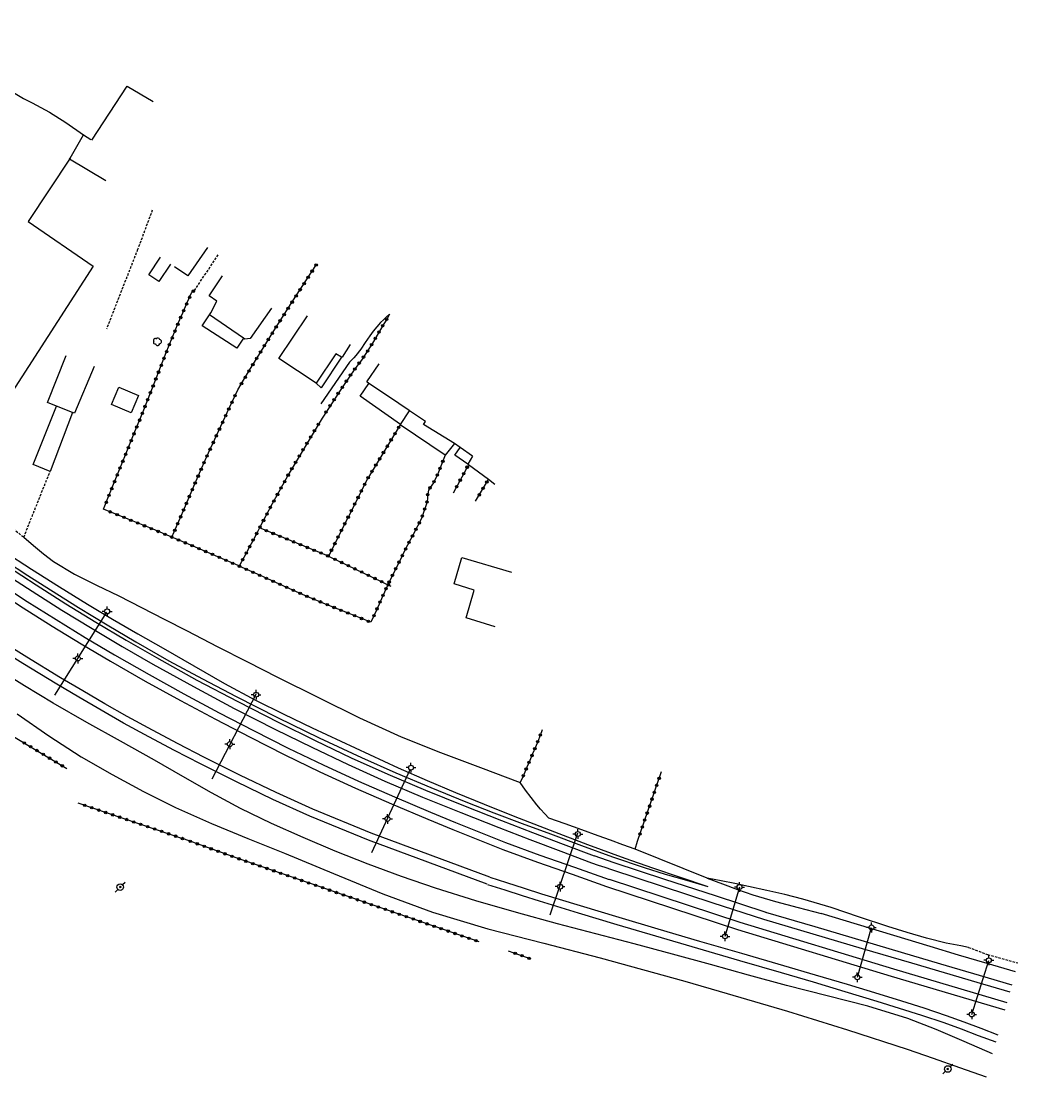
# Model space of a CAD drawing. Header units: millimetres. Extents: x 135999 to 137000, y 128000 to 129000.
# Drawn here: x 136380.6 to 136583.3, y 128442.5 to 128657.1 of the extents above; entities that cross this region are included whole.
import ezdxf

# ---------------------------------------------------------------- set-up
doc = ezdxf.new("R2010")
doc.units = ezdxf.units.MM
doc.linetypes.add('DASHED', pattern=[0.75, 0.5, -0.25])
doc.layers.get('0').update_dxf_attribs({"linetype": 'CONTINUOUS'})
for name, color, linetype in [('W0071', 7, 'CONTINUOUS'), ('W0101', 7, 'CONTINUOUS'), ('W0104', 1, 'CONTINUOUS'), ('W0112', 1, 'DASHED'), ('W0211', 2, 'CONTINUOUS'), ('W0214', 2, 'CONTINUOUS'), ('W0300', 7, 'CONTINUOUS'), ('W0323', 7, 'CONTINUOUS'), ('W0330', 7, 'CONTINUOUS'), ('W0473', 7, 'CONTINUOUS'), ('W0610', 7, 'CONTINUOUS'), ('W0611', 7, 'CONTINUOUS'), ('W0700', 7, 'CONTINUOUS')]:
    doc.layers.add(name, color=color, linetype=linetype)

# ---------------------------------------------------------------- blocks, each defined once
blk = doc.blocks.new('T610')
for p, q in [((-0.500001, 0), (-1.000002, 0)), ((0, 0.500001), (0, 1.000002)), ((0.500001, 0), (1.000002, 0)), ((0, -0.500001), (0, -1.000002))]:
    blk.add_line(p, q)
blk.add_ellipse((0, 0), major_axis=(-0.353554, 0.353554), ratio=1, start_param=3.926990817, end_param=10.2101761242)
blk = doc.blocks.new('T473')
for p, q in [((-0.166667, 0.166667), (0.166667, -0.166667)), ((-0.166667, -0.166667), (0.166667, 0.166667)), ((0.500001, 0.500001), (1.000002, 1.000002)), ((-1.000002, -1.000002), (-0.500001, -0.500001))]:
    blk.add_line(p, q)
blk.add_ellipse((0, 0), major_axis=(0.471405, 0.471405), ratio=1, start_param=5.4977871438, end_param=11.780972451)
blk = doc.blocks.new('T300')
for p, q in [((-0.8, 0.51), (-0.86, 0.34)), ((-0.86, 0.34), (-0.86, 0.17)), ((-0.86, 0.17), (-0.74, 0.06)), ((-0.69, 0.63), (-0.8, 0.51)), ((-0.8, -0.06), (-0.74, 0.06)), ((-0.74, 0.06), (-0.69, 0.11)), ((-0.57, 0.69), (-0.69, 0.63)), ((-0.46, 0.69), (-0.57, 0.69)), ((-0.29, 0.63), (-0.46, 0.69)), ((-0.29, 0.63), (-0.17, 0.74)), ((-0.23, 0.57), (-0.29, 0.63)), ((-0.17, 0.74), (-0.06, 0.8)), ((-0.06, 0.8), (0.06, 0.8)), ((0.06, 0.8), (0.23, 0.74)), ((0.23, 0.74), (0.34, 0.63)), ((0.34, 0.63), (0.4, 0.51)), ((0.46, 0.46), (0.34, 0.46)), ((0.4, 0.51), (0.4, 0.46)), ((0.57, 0.4), (0.46, 0.46)), ((0.57, 0.4), (0.69, 0.29)), ((0.69, 0.29), (0.74, 0.17)), ((0.74, 0.06), (0.69, -0.17)), ((0.74, 0.17), (0.74, 0.06)), ((-0.8, -0.17), (-0.8, -0.06)), ((-0.8, -0.23), (-0.8, -0.17)), ((-0.74, -0.34), (-0.8, -0.23)), ((-0.69, -0.4), (-0.74, -0.34)), ((-0.51, -0.46), (-0.69, -0.4)), ((-0.4, -0.46), (-0.51, -0.46)), ((-0.4, -0.46), (-0.34, -0.46)), ((-0.34, -0.46), (-0.34, -0.4)), ((-0.34, -0.51), (-0.34, -0.46)), ((-0.29, -0.63), (-0.34, -0.51)), ((-0.17, -0.74), (-0.29, -0.63)), ((-0.06, -0.8), (-0.17, -0.74)), ((0.06, -0.8), (-0.06, -0.8)), ((0.17, -0.74), (0.06, -0.8)), ((0.23, -0.69), (0.17, -0.74)), ((0.29, -0.46), (0.23, -0.46)), ((0.29, -0.63), (0.23, -0.69)), ((0.46, -0.4), (0.29, -0.46)), ((0.34, -0.51), (0.29, -0.63)), ((0.34, -0.51), (0.34, -0.46)), ((0.57, -0.34), (0.46, -0.4)), ((0.63, -0.29), (0.57, -0.34)), ((0.69, -0.17), (0.63, -0.29))]:
    blk.add_line(p, q)
blk = doc.blocks.new('t323o')
at = {"color": 0, "linetype": 'Continuous'}
for radius in [0.25, 0.15]:
    blk.add_circle((0, 0), radius, dxfattribs=at)

msp = doc.modelspace()

# ---------------------------------------------------------------- linework, layer by layer
at = {"layer": 'W0071'}
for points in [[(136578.16, 128447.23), (136572.4, 128449.71), (136566.72, 128452.17), (136560.96, 128454.4), (136552.82, 128456.9), (136544.54, 128458.98), (136536.26, 128461.07), (136528.53, 128463.21), (136520.79, 128465.36), (136513.05, 128467.48), (136505.26, 128469.54), (136497.46, 128471.57), (136489.67, 128473.66), (136481.36, 128475.94), (136473.07, 128478.29), (136464.86, 128480.86), (136458, 128483.23), (136451.19, 128485.76), (136444.45, 128488.43), (136437.97, 128491.16), (136431.54, 128494.03), (136425.22, 128497.09), (136419.33, 128500.25), (136413.53, 128503.59), (136407.73, 128506.92), (136400.85, 128510.75), (136393.98, 128514.58), (136387.16, 128518.51), (136381.3, 128522.03), (136375.47, 128525.62)], [(136379.8, 128516.33), (136386.26, 128511.85), (136392.86, 128507.59), (136399.14, 128503.97), (136405.53, 128500.54), (136412.02, 128497.31), (136419.32, 128494.04), (136426.73, 128491), (136434.15, 128488.01), (136444.14, 128483.84), (136454.15, 128479.75), (136464.29, 128476.02), (136475.55, 128472.64), (136486.95, 128469.69), (136498.35, 128466.71), (136506.99, 128464.34), (136515.62, 128461.96), (136524.23, 128459.5), (136536.46, 128455.87), (136548.65, 128452.1), (136560.78, 128448.13), (136566.11, 128446.29), (136571.43, 128444.42), (136576.84, 128442.52)]]:
    msp.add_lwpolyline(points, dxfattribs=at)
at = {"layer": 'W0101'}
for points in [[(136351.36, 128595.61), (136338.21, 128604.16), (136367.62, 128649.4), (136373.09, 128657.15), (136374.83, 128655.92), (136376.44, 128654.79), (136376.96, 128654.41), (136372.03, 128646.82), (136377.02, 128643.88), (136381.13, 128641.45)], [(136394.98, 128632.96), (136402.17, 128643.94), (136407.46, 128640.8)], [(136381.13, 128641.45), (136382.9, 128640.51), (136386.37, 128638.66)], [(136386.37, 128638.66), (136389.7, 128636.52), (136393.3, 128634.06)], [(136390.44, 128629.06), (136390.58, 128629.31), (136393.3, 128634.06)], [(136390.58, 128629.31), (136382.05, 128616.38)], [(136382.05, 128616.38), (136395.3, 128607.33), (136376.81, 128578.75), (136363.31, 128587.97)], [(136418.52, 128611.12), (136414.53, 128605.35), (136411.83, 128607.19)], [(136431.54, 128598.78), (136427.19, 128592.64), (136426.11, 128592.51), (136425.81, 128592.72), (136418.93, 128597.42), (136419.17, 128597.87), (136420.39, 128600.23), (136418.84, 128601.29), (136421.55, 128605.38)], [(136433.03, 128588.59), (136438.85, 128597.23)], [(136447.55, 128591.38), (136445.88, 128588.81), (136445.79, 128588.86), (136444.61, 128589.48), (136440.64, 128583.58)], [(136440.64, 128583.58), (136433.03, 128588.59)], [(136459.56, 128577.98), (136455.3, 128580.84), (136451.35, 128583.48), (136450.89, 128583.79), (136453.45, 128587.45)], [(136468.78, 128571.31), (136462.44, 128575.13), (136462.84, 128575.78), (136459.63, 128577.93), (136459.56, 128577.98)], [(136472.44, 128568.7), (136469.91, 128570.45), (136468.75, 128571.25), (136468.78, 128571.31)], [(136476.99, 128533.98), (136471.09, 128535.84), (136472.73, 128541.47), (136468.7, 128542.72), (136470.27, 128548.13), (136480.36, 128545.14)]]:
    msp.add_lwpolyline(points, dxfattribs=at)
at = {"layer": 'W0104'}
for points in [[(136393.3, 128634.06), (136394.79, 128633.07)], [(136397.85, 128624.7), (136390.44, 128629.06)], [(136410.98, 128607.77), (136408.63, 128604.2), (136406.57, 128605.55), (136408.94, 128609.15)], [(136425.81, 128592.72), (136424.47, 128590.66), (136417.45, 128595.23), (136419.17, 128597.87)], [(136395.49, 128586.91), (136391.45, 128577.42), (136391.1, 128577.56), (136387.83, 128578.88), (136385.96, 128579.63), (136389.75, 128589.18)], [(136445.79, 128588.86), (136441.64, 128582.6), (136440.64, 128583.58)], [(136457.76, 128575.15), (136449.54, 128580.89), (136451.35, 128583.48)], [(136391.1, 128577.56), (136386.52, 128565.62), (136383.04, 128567.03), (136387.83, 128578.88)], [(136468.78, 128571.31), (136466.88, 128568.9), (136457.7, 128575.05), (136457.76, 128575.15), (136459.63, 128577.93)], [(136476.92, 128562.97), (136475.64, 128563.95), (136471.58, 128566.97), (136471.48, 128567.05), (136468.83, 128568.92), (136469.91, 128570.45)], [(136472.44, 128568.7), (136471.48, 128567.05)]]:
    msp.add_lwpolyline(points, dxfattribs=at)
msp.add_lwpolyline([(136402.99, 128577.54), (136398.99, 128579.24), (136400.46, 128582.71), (136404.47, 128581.01)], close=True, dxfattribs=at)
at = {"layer": 'W0112'}
for points in [[(136407.3, 128618.74), (136404.32, 128610.74), (136397.98, 128594.55)], [(136415.86, 128602.38), (136420.7, 128609.64)], [(136377.76, 128554.89), (136381.16, 128552.25), (136386.52, 128565.62)], [(136573.25, 128468.85), (136577.16, 128467.38), (136583.32, 128465.68)]]:
    msp.add_lwpolyline(points, dxfattribs=at)
at = {"layer": 'W0211'}
for points in [[(136455.56, 128597.58), (136454.94, 128597.01), (136454.31, 128596.45), (136453.7, 128595.86), (136452.94, 128595), (136452.22, 128594.09), (136451.51, 128593.17), (136450.59, 128591.83), (136449.7, 128590.47), (136448.72, 128589.18), (136448.3, 128588.72), (136447.86, 128588.28), (136447.43, 128587.84)], [(136377.42, 128547.44), (136381.98, 128544.46), (136386.58, 128541.52), (136392.31, 128537.92), (136398.09, 128534.39), (136403.92, 128530.95), (136410.67, 128527.13), (136417.48, 128523.44), (136424.35, 128519.84), (136432.77, 128515.56), (136441.25, 128511.42), (136449.81, 128507.44), (136456.85, 128504.33), (136463.93, 128501.32), (136471.06, 128498.41), (136476.77, 128496.19), (136482.5, 128494.03), (136488.24, 128491.91), (136494.57, 128489.55), (136500.91, 128487.24), (136507.3, 128485.06), (136511.61, 128483.74), (136515.93, 128482.49), (136520.26, 128481.23)], [(136573.25, 128468.85), (136571.73, 128469.13), (136570.22, 128469.41), (136568.71, 128469.71), (136564.73, 128470.71), (136560.79, 128471.88), (136556.87, 128473.1), (136551.11, 128474.97), (136545.38, 128476.92), (136539.59, 128478.67), (136535.93, 128479.59), (136532.25, 128480.44), (136528.56, 128481.24), (136525.76, 128481.81), (136522.96, 128482.35), (136520.16, 128482.9)]]:
    msp.add_lwpolyline(points, dxfattribs=at)
at = {"layer": 'W0214'}
for points in [[(136377.14, 128549.39), (136382.75, 128545.72), (136388.4, 128542.13), (136394.11, 128538.61), (136399.2, 128535.58), (136404.34, 128532.62), (136409.48, 128529.68), (136415.71, 128526.08), (136421.96, 128522.51), (136428.28, 128519.1), (136434.02, 128516.23), (136439.82, 128513.48), (136445.64, 128510.76), (136451.46, 128508.05), (136457.31, 128505.37), (136463.18, 128502.77), (136468.98, 128500.32), (136474.81, 128497.94), (136480.66, 128495.6), (136488.21, 128492.65), (136495.79, 128489.77), (136503.41, 128486.99), (136509.01, 128485.04), (136514.64, 128483.13), (136520.26, 128481.23)], [(136520.16, 128482.9), (136523.23, 128481.75), (136526.31, 128480.61), (136529.4, 128479.54), (136534, 128478.17), (136538.65, 128476.96), (136543.3, 128475.74)], [(136582.81, 128463.87), (136577.04, 128465.57), (136571.25, 128467.29), (136565.46, 128469.01), (136558.07, 128471.24), (136550.68, 128473.49), (136543.3, 128475.74)]]:
    msp.add_lwpolyline(points, dxfattribs=at)
at = {"layer": 'W0300'}
msp.add_lwpolyline([(136447.43, 128587.84), (136441.55, 128579.37)], dxfattribs=at)
at = {"layer": 'W0323'}
for points in [[(136424.68, 128582.16), (136425.86, 128584.17), (136427.05, 128586.18), (136428.25, 128588.18), (136432.33, 128594.73), (136436.51, 128601.21), (136440.7, 128607.69)], [(136397.37, 128557.95), (136398.26, 128560.14), (136399.14, 128562.32), (136400.03, 128564.51), (136401.83, 128568.95), (136403.64, 128573.38), (136405.43, 128577.81), (136407.8, 128583.8), (136410.14, 128589.8), (136412.58, 128595.76), (136413.49, 128597.86), (136414.41, 128599.96), (136415.33, 128602.06), (136415.86, 128602.38)], [(136455.56, 128597.58), (136455.17, 128596.92), (136454.77, 128596.25), (136454.37, 128595.59), (136453.23, 128593.64), (136452.08, 128591.68), (136450.88, 128589.77), (136449.81, 128588.23), (136448.7, 128586.71), (136447.6, 128585.18), (136445.63, 128582.29), (136443.72, 128579.37), (136441.81, 128576.44)], [(136411.29, 128552.24), (136413.61, 128557.66), (136415.94, 128563.08), (136418.32, 128568.49), (136420.41, 128573.06), (136422.54, 128577.61), (136424.68, 128582.16)], [(136441.81, 128576.44), (136439.57, 128572.72), (136437.34, 128568.99), (136435.15, 128565.25), (136431.69, 128558.99), (136429.11, 128554.12), (136428.34, 128552.67), (136424.99, 128546.35)], [(136457.7, 128575.05), (136451.08, 128564.12), (136443.11, 128548.39), (136429.11, 128554.12)], [(136466.88, 128568.9), (136466.12, 128567), (136465.36, 128565.1), (136464.45, 128563.28), (136464.12, 128562.79), (136463.77, 128562.31), (136463.49, 128561.8), (136463.31, 128561.04), (136463.25, 128560.23), (136463.16, 128559.42), (136462.04, 128556.03), (136460.37, 128552.79), (136458.66, 128549.57), (136457.55, 128547.32), (136456.42, 128545.07), (136455.32, 128542.81), (136454.11, 128540.19), (136452.93, 128537.56), (136451.76, 128534.93)], [(136471.58, 128566.97), (136468.5, 128561.18)], [(136473.04, 128559.56), (136475.64, 128563.95)], [(136451.76, 128534.93), (136447.32, 128536.71), (136442.89, 128538.5), (136438.47, 128540.33), (136433.88, 128542.35), (136429.32, 128544.42), (136424.99, 128546.35), (136424.74, 128546.46), (136420.65, 128548.24), (136416.56, 128550.01), (136412.45, 128551.75), (136411.29, 128552.24), (136407.44, 128553.84), (136402.4, 128555.89), (136397.37, 128557.95)], [(136443.11, 128548.39), (136455.82, 128542.29)], [(136344.6, 128533.8), (136347.94, 128531.76), (136351.28, 128529.73), (136354.59, 128527.65), (136359.51, 128524.4), (136364.37, 128521.05), (136369.27, 128517.78), (136376.1, 128513.51), (136383, 128509.36), (136389.9, 128505.2)], [(136486.61, 128513.1), (136486.15, 128511.91), (136485.68, 128510.72), (136485.2, 128509.52), (136484.64, 128508.17), (136484.07, 128506.83), (136483.49, 128505.48), (136483.04, 128504.44), (136482.58, 128503.4), (136482.12, 128502.35)], [(136505.98, 128490.46), (136510.85, 128504.62)], [(136392.14, 128498.2), (136413.62, 128490.91)], [(136473.74, 128469.98), (136424.55, 128486.98), (136413.62, 128490.91)], [(136479.67, 128468.17), (136484.3, 128466.49)]]:
    msp.add_lwpolyline(points, dxfattribs=at)
at = {"layer": 'W0330'}
for points in [[(136381.16, 128552.25), (136383.15, 128550.56), (136385.15, 128548.88), (136387.22, 128547.29), (136391.47, 128544.71), (136395.96, 128542.49), (136400.46, 128540.3), (136405.09, 128537.91), (136409.73, 128535.55), (136414.36, 128533.2), (136420.5, 128530.04), (136426.63, 128526.89), (136432.78, 128523.78), (136441.1, 128519.62), (136449.45, 128515.53), (136457.9, 128511.68), (136465.92, 128508.43), (136474.02, 128505.39), (136482.12, 128502.35)], [(136505.46, 128488.8), (136502.97, 128489.72), (136500.48, 128490.63), (136497.99, 128491.54), (136494.64, 128492.74), (136491.28, 128493.93), (136487.92, 128495.12), (136487.09, 128496.01), (136486.27, 128496.91), (136485.47, 128497.82), (136484.31, 128499.3), (136483.22, 128500.83), (136482.12, 128502.35)], [(136520.16, 128482.9), (136505.46, 128488.8), (136505.98, 128490.46)]]:
    msp.add_lwpolyline(points, dxfattribs=at)
at = {"layer": 'W0611'}
for points in [[(136387.47, 128520.09), (136398.02, 128536.97)], [(136428.39, 128520.37), (136419.42, 128503.07)], [(136451.91, 128488.13), (136459.73, 128505.02)], [(136493.75, 128492.08), (136488.13, 128475.37)], [(136526.72, 128481.11), (136523.75, 128471.07)], [(136550.67, 128462.78), (136553.53, 128472.92)], [(136573.94, 128455.23), (136577.4, 128466.21)]]:
    msp.add_lwpolyline(points, dxfattribs=at)
at = {"layer": 'W0700'}
for points in [[(136371.59, 128550.41), (136377.83, 128546.35), (136383.66, 128542.55), (136389.73, 128538.71), (136395.83, 128534.98), (136401.97, 128531.32), (136408.16, 128527.75), (136416.38, 128523.2), (136424.68, 128518.8), (136433.05, 128514.53), (136440.39, 128510.91), (136447.77, 128507.4), (136455.21, 128504.03), (136462.86, 128500.79), (136470.58, 128497.68), (136478.33, 128494.63), (136484.59, 128492.22), (136490.88, 128489.85), (136497.16, 128487.47)], [(136370.75, 128549.13), (136376.79, 128545.2), (136382.84, 128541.27), (136388.92, 128537.41), (136395.04, 128533.67), (136401.2, 128530), (136407.41, 128526.42), (136415.65, 128521.86), (136423.97, 128517.44), (136432.36, 128513.17), (136439.72, 128509.54), (136447.13, 128506.02), (136454.6, 128502.63), (136462.27, 128499.37), (136470.01, 128496.26), (136477.78, 128493.21), (136484.05, 128490.79), (136490.34, 128488.42), (136496.62, 128486.04)], [(136375.19, 128543.5), (136381.87, 128539.16), (136387.73, 128535.47), (136393.64, 128531.86), (136399.59, 128528.33), (136406.63, 128524.3), (136413.73, 128520.38), (136420.89, 128516.56), (136427.88, 128512.91), (136434.92, 128509.36), (136442.01, 128505.93), (136449.25, 128502.62), (136456.55, 128499.42), (136463.9, 128496.32), (136468.97, 128494.22), (136474.05, 128492.17), (136479.15, 128490.18), (136486.12, 128487.61), (136493.15, 128485.14), (136500.2, 128482.67)], [(136374.34, 128542.23), (136381.05, 128537.87), (136386.92, 128534.17), (136392.85, 128530.55), (136398.82, 128527.01), (136405.88, 128522.97), (136413, 128519.04), (136420.17, 128515.21), (136427.18, 128511.55), (136434.24, 128507.99), (136441.36, 128504.55), (136448.62, 128501.22), (136455.95, 128498.02), (136463.31, 128494.9), (136468.39, 128492.81), (136473.48, 128490.75), (136478.6, 128488.75), (136485.61, 128486.17), (136492.65, 128483.7), (136499.69, 128481.23)], [(136475.92, 128483.1), (136463.87, 128487.58), (136451.81, 128492.07), (136439.92, 128496.93), (136432.47, 128500.33), (136425.09, 128503.88), (136417.77, 128507.54), (136412.54, 128510.23), (136407.34, 128512.97), (136402.19, 128515.79), (136397.65, 128518.36), (136393.14, 128521), (136388.66, 128523.67), (136381.76, 128527.84), (136374.9, 128532.1)], [(136475.39, 128481.67), (136463.33, 128486.15), (136451.26, 128490.64), (136439.32, 128495.53), (136431.83, 128498.94), (136424.42, 128502.5), (136417.07, 128506.18), (136411.83, 128508.87), (136406.62, 128511.62), (136401.44, 128514.45), (136396.89, 128517.04), (136392.36, 128519.68), (136387.87, 128522.36), (136380.96, 128526.54), (136374.08, 128530.81)], [(136497.11, 128487.49), (136498.46, 128487.03), (136499.82, 128486.58), (136501.17, 128486.12), (136511.44, 128482.71), (136521.74, 128479.37), (136532.04, 128476.01)], [(136496.62, 128486.04), (136497.98, 128485.58), (136499.33, 128485.13), (136500.68, 128484.67), (136510.96, 128481.26), (136521.26, 128477.91), (136531.57, 128474.56)], [(136475.92, 128483.1), (136479.33, 128482.01), (136482.94, 128480.86), (136486.45, 128479.76), (136494.31, 128477.34), (136502.19, 128474.97), (136510.08, 128472.62), (136518.59, 128470.13), (136527.1, 128467.67), (136535.62, 128465.18), (136542.1, 128463.27), (136548.59, 128461.35), (136555.06, 128459.38), (136559.63, 128457.97), (136564.2, 128456.53), (136568.75, 128455.01), (136572.3, 128453.72), (136575.8, 128452.39), (136579.23, 128451.09)], [(136500.17, 128482.68), (136526.8, 128473.97), (136558.02, 128464.47), (136581.07, 128457.64)], [(136475.46, 128481.64), (136478.97, 128480.52), (136482.48, 128479.4), (136486, 128478.29), (136493.87, 128475.87), (136501.76, 128473.5), (136509.65, 128471.16), (136518.16, 128468.66), (136526.68, 128466.2), (136535.19, 128463.71), (136541.67, 128461.81), (136548.15, 128459.89), (136554.61, 128457.92), (136559.17, 128456.51), (136563.72, 128455.08), (136568.24, 128453.56), (136571.76, 128452.28), (136575.27, 128450.95), (136578.82, 128449.61)], [(136499.69, 128481.23), (136526.33, 128472.51), (136557.58, 128463), (136580.66, 128456.17)], [(136531.57, 128474.56), (136541.59, 128471.6), (136551.62, 128468.63), (136561.65, 128465.67), (136568.32, 128463.71), (136575, 128461.74), (136581.67, 128459.78)], [(136532, 128476.03), (136542.03, 128473.06), (136552.05, 128470.1), (136562.08, 128467.14), (136568.76, 128465.18), (136575.43, 128463.21), (136582.08, 128461.26)]]:
    msp.add_lwpolyline(points, dxfattribs=at)

# ---------------------------------------------------------------- block references
at = {"layer": 'W0300', "rotation": 359.9999899823337}
msp.add_blockref('T300', (136408.38, 128591.95), dxfattribs=at)
at = {"layer": 'W0323'}
for p, rotation in [((136440.62, 128607.57), 57.13180088690776), ((136438.99, 128605.05), 57.13180088690776), ((136439.81, 128606.31), 57.13180088690776), ((136437.37, 128602.53), 57.13180088690776), ((136438.18, 128603.79), 57.13180088690776), ((136414.88, 128601.02), 66.32193060681963), ((136415.65, 128602.25), 31.63180586339394), ((136436.55, 128601.27), 57.13180088690776), ((136413.67, 128598.28), 66.30907702815412), ((136414.28, 128599.65), 66.30907702815412), ((136434.92, 128598.75), 57.13803902913461), ((136435.74, 128600.01), 57.13803902913461), ((136413.08, 128596.9), 66.64704461848851), ((136433.3, 128596.23), 57.13803902913461), ((136434.11, 128597.49), 57.13803902913461), ((136454.93, 128596.52), 239.061629279052), ((136411.92, 128594.13), 67.7243997459157), ((136412.49, 128595.52), 67.7243997459157), ((136432.48, 128594.97), 57.13803902913461), ((136453.4, 128593.94), 239.6615477485197), ((136454.16, 128595.24), 239.6615477485197), ((136411.35, 128592.75), 67.7243997459157), ((136430.89, 128592.43), 58.0820178661454), ((136431.69, 128593.7), 58.0820178661454), ((136452.65, 128592.65), 239.6961838553519), ((136410.21, 128589.97), 67.7243997459157), ((136410.78, 128591.36), 67.7243997459157), ((136429.31, 128589.88), 58.0820178661454), ((136430.1, 128591.15), 58.0820178661454), ((136451.08, 128590.08), 237.9758145578193), ((136451.88, 128591.36), 237.9758145578193), ((136409.66, 128588.57), 68.6380224531421), ((136428.51, 128588.61), 58.0820178661454), ((136449.37, 128587.62), 233.6479129509833), ((136450.24, 128588.84), 235.1254299865413), ((136408.57, 128585.78), 68.6380224531421), ((136409.12, 128587.18), 68.6380224531421), ((136426.97, 128586.04), 59.3900206151576), ((136427.74, 128587.32), 59.11623605325713), ((136448.48, 128586.41), 234.196655891119), ((136408.02, 128584.38), 68.6380224531421), ((136425.44, 128583.45), 59.40252055784194), ((136426.2, 128584.75), 59.3900206151576), ((136446.76, 128583.96), 235.8596891488645), ((136447.6, 128585.2), 234.196655891119), ((136406.92, 128581.59), 68.48602512350345), ((136407.47, 128582.99), 68.48602512350345), ((136445.09, 128581.46), 236.8146278976971), ((136445.92, 128582.72), 235.8596891488645), ((136406.37, 128580.2), 68.48602512350345), ((136423.49, 128579.64), 64.91289282713497), ((136424.13, 128581), 64.91289282713497), ((136443.45, 128578.95), 236.8146278976971), ((136444.27, 128580.21), 236.8146278976971), ((136405.27, 128577.41), 67.9383995451617), ((136405.82, 128578.8), 68.48602512350345), ((136422.22, 128576.92), 64.90806072189343), ((136422.86, 128578.28), 64.91289282713497), ((136442.63, 128577.7), 236.8146278976971), ((136404.71, 128576.02), 67.9383995451617), ((136421.59, 128575.56), 64.90806072189343), ((136441.05, 128575.17), 239.0294562086723), ((136403.58, 128573.24), 67.80941929717096), ((136404.14, 128574.63), 67.9383995451617), ((136420.32, 128572.84), 65.38722635461187), ((136420.95, 128574.2), 64.90806072189343), ((136439.5, 128572.6), 239.0407688435854), ((136440.27, 128573.89), 239.0294562086723), ((136456.63, 128573.3), 238.7925181752142), ((136457.41, 128574.58), 238.7925181752142), ((136402.45, 128570.46), 67.80941929717096), ((136403.01, 128571.85), 67.80941929717096), ((136419.69, 128571.48), 65.38722635461187), ((136438.73, 128571.31), 239.0407688435854), ((136455.08, 128570.73), 238.7925181752142), ((136455.86, 128572.02), 238.7925181752142), ((136401.88, 128569.07), 67.80941929717096), ((136418.44, 128568.75), 65.38722635461187), ((136419.07, 128570.12), 65.38722635461187), ((136437.19, 128568.74), 239.660917899538), ((136437.96, 128570.03), 239.0407688435854), ((136454.3, 128569.45), 238.7925181752142), ((136400.75, 128566.29), 67.87390900938114), ((136401.31, 128567.68), 67.87390900938114), ((136417.83, 128567.38), 66.23664216385103), ((136435.67, 128566.15), 239.660917899538), ((136436.43, 128567.45), 239.660917899538), ((136452.75, 128566.89), 238.7925181752142), ((136453.52, 128568.17), 238.7925181752142), ((136465.82, 128566.25), 248.2506019183841), ((136466.38, 128567.64), 248.276621760945), ((136471.32, 128566.47), 241.9870533905435), ((136400.18, 128564.9), 67.87390900938114), ((136416.62, 128564.64), 66.23664216385103), ((136417.23, 128566.01), 66.23664216385103), ((136434.93, 128564.85), 241.0582547341251), ((136451.19, 128564.32), 238.7925181752142), ((136451.97, 128565.6), 238.7925181752142), ((136465.25, 128564.87), 243.3467239796241), ((136470.61, 128565.15), 241.9870533905435), ((136399.06, 128562.12), 68.00930285662025), ((136399.62, 128563.51), 67.97770307855026), ((136415.43, 128561.89), 66.78866179487308), ((136416.02, 128563.26), 66.23664216385103), ((136433.47, 128562.23), 241.0582547341251), ((136434.2, 128563.54), 241.0582547341251), ((136450.5, 128562.99), 243.1647288324905), ((136463.75, 128562.27), 241.1761933597454), ((136464.57, 128563.53), 243.3467239796241), ((136469.2, 128562.5), 241.9870533905435), ((136469.91, 128563.82), 241.9870533905435), ((136474.57, 128562.15), 59.41261445455882), ((136475.33, 128563.44), 59.41261445455882), ((136398.5, 128560.73), 68.00930285662025), ((136414.84, 128560.51), 66.78866179487308), ((136432.02, 128559.6), 241.0582547341251), ((136432.75, 128560.91), 241.0582547341251), ((136449.15, 128560.31), 243.1647288324905), ((136449.82, 128561.65), 243.1647288324905), ((136463.29, 128560.86), 265.7038300744708), ((136473.81, 128560.85), 59.41261445455882), ((136397.94, 128559.34), 68.00021120790711), ((136413.65, 128557.75), 66.78866179487308), ((136414.24, 128559.13), 66.78866179487308), ((136431.31, 128558.28), 242.0946145692397), ((136447.79, 128557.64), 243.1647288324905), ((136448.47, 128558.97), 243.1647288324905), ((136462.67, 128557.95), 251.7120020897704), ((136463.14, 128559.37), 251.7120020897704), ((136398.76, 128557.38), 157.7718214925214), ((136400.15, 128556.81), 157.7718214925214), ((136401.54, 128556.25), 157.7718214925214), ((136402.93, 128555.68), 157.7815809269401), ((136413.06, 128556.37), 66.78866179487308), ((136429.91, 128555.63), 242.0946145692397), ((136430.61, 128556.95), 242.0946145692397), ((136447.12, 128556.3), 243.1647288324905), ((136462.2, 128556.52), 251.7120020897704), ((136404.32, 128555.11), 157.7815809269401), ((136405.71, 128554.54), 157.7815809269401), ((136407.09, 128553.98), 157.7815809269401), ((136408.48, 128553.4), 157.4308495534732), ((136411.88, 128553.61), 66.78866179487308), ((136412.47, 128554.99), 66.78866179487308), ((136429.2, 128554.3), 242.0946145692397), ((136430.5, 128553.56), 157.7156183152433), ((136445.76, 128553.62), 243.1647288324905), ((136446.44, 128554.96), 243.1647288324905), ((136460.9, 128553.82), 242.7378857393322), ((136461.59, 128555.16), 242.7378857393322), ((136409.87, 128552.83), 157.4308495534732), ((136411.25, 128552.25), 157.4308495534732), ((136412.63, 128551.67), 156.9886995556412), ((136414.02, 128551.09), 156.9886995556412), ((136427.8, 128551.65), 242.0985644270993), ((136428.5, 128552.98), 242.0954873396491), ((136431.88, 128552.99), 157.7156183152433), ((136433.27, 128552.42), 157.7156183152433), ((136434.66, 128551.85), 157.7156183152433), ((136436.05, 128551.28), 157.7156183152433), ((136445.08, 128552.28), 243.1647288324905), ((136459.51, 128551.17), 242.0487473513267), ((136460.21, 128552.49), 242.0487473513267), ((136415.4, 128550.5), 156.9886995556412), ((136416.78, 128549.91), 156.6951094608911), ((136418.15, 128549.32), 156.6951094608911), ((136426.4, 128549), 242.0985644270993), ((136427.1, 128550.33), 242.0985644270993), ((136437.44, 128550.71), 157.7156183152433), ((136438.82, 128550.14), 157.7156183152433), ((136440.21, 128549.57), 157.7156183152433), ((136441.6, 128549.01), 157.7156183152433), ((136443.73, 128549.6), 243.1647288324905), ((136444.41, 128550.94), 243.1647288324905), ((136458.81, 128549.84), 242.0487473513267), ((136419.53, 128548.73), 156.6951094608911), ((136420.91, 128548.13), 156.453777954798), ((136422.28, 128547.53), 156.453777954798), ((136423.66, 128546.93), 156.453777954798), ((136425.69, 128547.68), 242.0985644270993), ((136442.99, 128548.44), 157.7156183152433), ((136444.47, 128547.74), 334.3732158566169), ((136445.82, 128547.09), 334.3732158566169), ((136457.47, 128547.16), 243.3026262407838), ((136458.14, 128548.5), 243.801506477942), ((136425.03, 128546.33), 155.9183931522618), ((136426.4, 128545.72), 155.9183931522618), ((136427.77, 128545.11), 155.9183931522618), ((136447.17, 128546.44), 334.3732158566169), ((136448.52, 128545.79), 334.3732158566169), ((136449.88, 128545.14), 334.3732158566169), ((136456.8, 128545.82), 243.3026262407838), ((136429.14, 128544.5), 155.9183931522618), ((136430.51, 128543.88), 155.6383327111879), ((136431.87, 128543.26), 155.6383327111879), ((136433.24, 128542.64), 155.6383327111879), ((136451.23, 128544.49), 334.3732158566169), ((136452.58, 128543.84), 334.3732158566169), ((136453.93, 128543.2), 334.3732158566169), ((136455.29, 128542.55), 334.3732158566169), ((136455.47, 128543.13), 243.9237740425939), ((136456.13, 128544.47), 243.9237740425939), ((136434.61, 128542.03), 156.2940350553306), ((136435.98, 128541.43), 156.2940350553306), ((136437.36, 128540.82), 156.2940350553306), ((136454.21, 128540.41), 245.2137491385403), ((136454.84, 128541.77), 245.2137491385403), ((136438.73, 128540.23), 157.4419019983282), ((136440.12, 128539.65), 157.4419019983282), ((136441.5, 128539.08), 157.4419019983282), ((136442.89, 128538.5), 158.0650704700846), ((136453.59, 128539.04), 245.9426505496212), ((136444.28, 128537.94), 158.0650704700846), ((136445.67, 128537.38), 158.0650704700846), ((136447.06, 128536.82), 158.0650704700846), ((136448.45, 128536.26), 158.0650704700846), ((136452.37, 128536.3), 245.9345446916225), ((136452.98, 128537.67), 245.9426505496212), ((136449.85, 128535.7), 158.0650704700846), ((136451.24, 128535.14), 158.0650704700846), ((136381.26, 128510.4), 328.9740330911551), ((136485.65, 128510.64), 248.1737117571081), ((136486.19, 128512.03), 248.5968171475105), ((136382.55, 128509.63), 328.9740330911551), ((136383.83, 128508.86), 328.9703666476601), ((136385.12, 128508.08), 328.9703666476601), ((136485.09, 128509.24), 247.4494310661237), ((136386.4, 128507.31), 328.9703666476601), ((136387.69, 128506.54), 328.9703666476601), ((136483.92, 128506.48), 246.7294169821724), ((136484.51, 128507.86), 246.9916235779306), ((136388.97, 128505.76), 328.9703666476601), ((136483.33, 128505.1), 246.5435901351728), ((136482.73, 128503.73), 246.3187213208824), ((136509.88, 128501.81), 71.0191861091279), ((136510.37, 128503.23), 71.0191861091279), ((136509.4, 128500.39), 71.0191861091279), ((136393.56, 128497.72), 341.2614790570591), ((136508.42, 128497.55), 71.0191861091279), ((136508.91, 128498.97), 71.0191861091279), ((136394.98, 128497.24), 341.2614790570591), ((136396.41, 128496.75), 341.2614790570591), ((136397.83, 128496.27), 341.2614790570591), ((136399.25, 128495.79), 341.2614790570591), ((136400.67, 128495.31), 341.2614790570591), ((136507.93, 128496.14), 71.0191861091279), ((136402.09, 128494.83), 341.2614790570591), ((136403.51, 128494.34), 341.2614790570591), ((136404.93, 128493.86), 341.2614790570591), ((136406.35, 128493.38), 341.2614790570591), ((136506.96, 128493.3), 71.0191861091279), ((136507.44, 128494.72), 71.0191861091279), ((136407.77, 128492.9), 341.2614790570591), ((136409.19, 128492.42), 341.2614790570591), ((136410.61, 128491.93), 341.2614790570591), ((136412.03, 128491.45), 341.2614790570591), ((136413.45, 128490.97), 341.2614790570591), ((136506.47, 128491.88), 71.0191861091279), ((136415.03, 128490.4), 160.1988965775325), ((136416.44, 128489.9), 160.1988965775325), ((136417.86, 128489.39), 160.1988965775325), ((136419.27, 128488.88), 160.1988965775325), ((136420.68, 128488.37), 160.1988965775325), ((136422.09, 128487.86), 160.1988965775325), ((136423.5, 128487.36), 160.1988965775325), ((136424.91, 128486.85), 160.9321167313224), ((136426.33, 128486.36), 160.9321167313224), ((136427.75, 128485.87), 160.9321167313224), ((136429.17, 128485.38), 160.9321167313224), ((136430.58, 128484.89), 160.9321167313224), ((136432, 128484.4), 160.9321167313224), ((136433.42, 128483.91), 160.9321167313224), ((136434.84, 128483.42), 160.9321167313224), ((136436.26, 128482.93), 160.9321167313224), ((136437.67, 128482.44), 160.9321167313224), ((136439.09, 128481.95), 160.9321167313224), ((136440.51, 128481.46), 160.9321167313224), ((136441.93, 128480.97), 160.9321167313224), ((136443.34, 128480.48), 160.9321167313224), ((136444.76, 128479.99), 160.9321167313224), ((136446.18, 128479.5), 160.9321167313224), ((136447.6, 128479.01), 160.9321167313224), ((136449.01, 128478.52), 160.9321167313224), ((136450.43, 128478.03), 160.9321167313224), ((136451.85, 128477.54), 160.9321167313224), ((136453.27, 128477.05), 160.9321167313224), ((136454.69, 128476.56), 160.9321167313224), ((136456.1, 128476.07), 160.9321167313224), ((136457.52, 128475.58), 160.9321167313224), ((136458.94, 128475.09), 160.9321167313224), ((136460.36, 128474.6), 160.9321167313224), ((136461.77, 128474.11), 160.9321167313224), ((136463.19, 128473.62), 160.9321167313224), ((136464.61, 128473.13), 160.9321167313224), ((136466.03, 128472.64), 160.9321167313224), ((136467.45, 128472.15), 160.9321167313224), ((136468.86, 128471.66), 160.9321167313224), ((136470.28, 128471.17), 160.9321167313224), ((136471.7, 128470.68), 160.9321167313224), ((136473.12, 128470.19), 160.9321167313224), ((136481.08, 128467.65), 340.073463750721), ((136482.49, 128467.14), 340.073463750721), ((136483.9, 128466.63), 340.073463750721)]:
    msp.add_blockref('t323o', p, dxfattribs=dict(at, rotation=rotation))
at = {"layer": 'W0473'}
for p, rotation in [((136400.77, 128481.1), 359.9999899823337), ((136569.06, 128444.12), 359.9999899820874)]:
    msp.add_blockref('T473', p, dxfattribs=dict(at, rotation=rotation))
at = {"layer": 'W0610', "rotation": 359.9999899820874}
for p in [(136398.11, 128537.15), (136392.17, 128527.59), (136428.4, 128520.21), (136423.08, 128510.17), (136459.9, 128505.38), (136455.14, 128494.96), (136493.84, 128491.89), (136490.22, 128481.19), (136526.72, 128481.11), (136523.75, 128471.09), (136553.53, 128472.9), (136577.4, 128466.22), (136550.66, 128462.77), (136573.93, 128455.22)]:
    msp.add_blockref('T610', p, dxfattribs=at)

doc.saveas('drawing.dxf')
